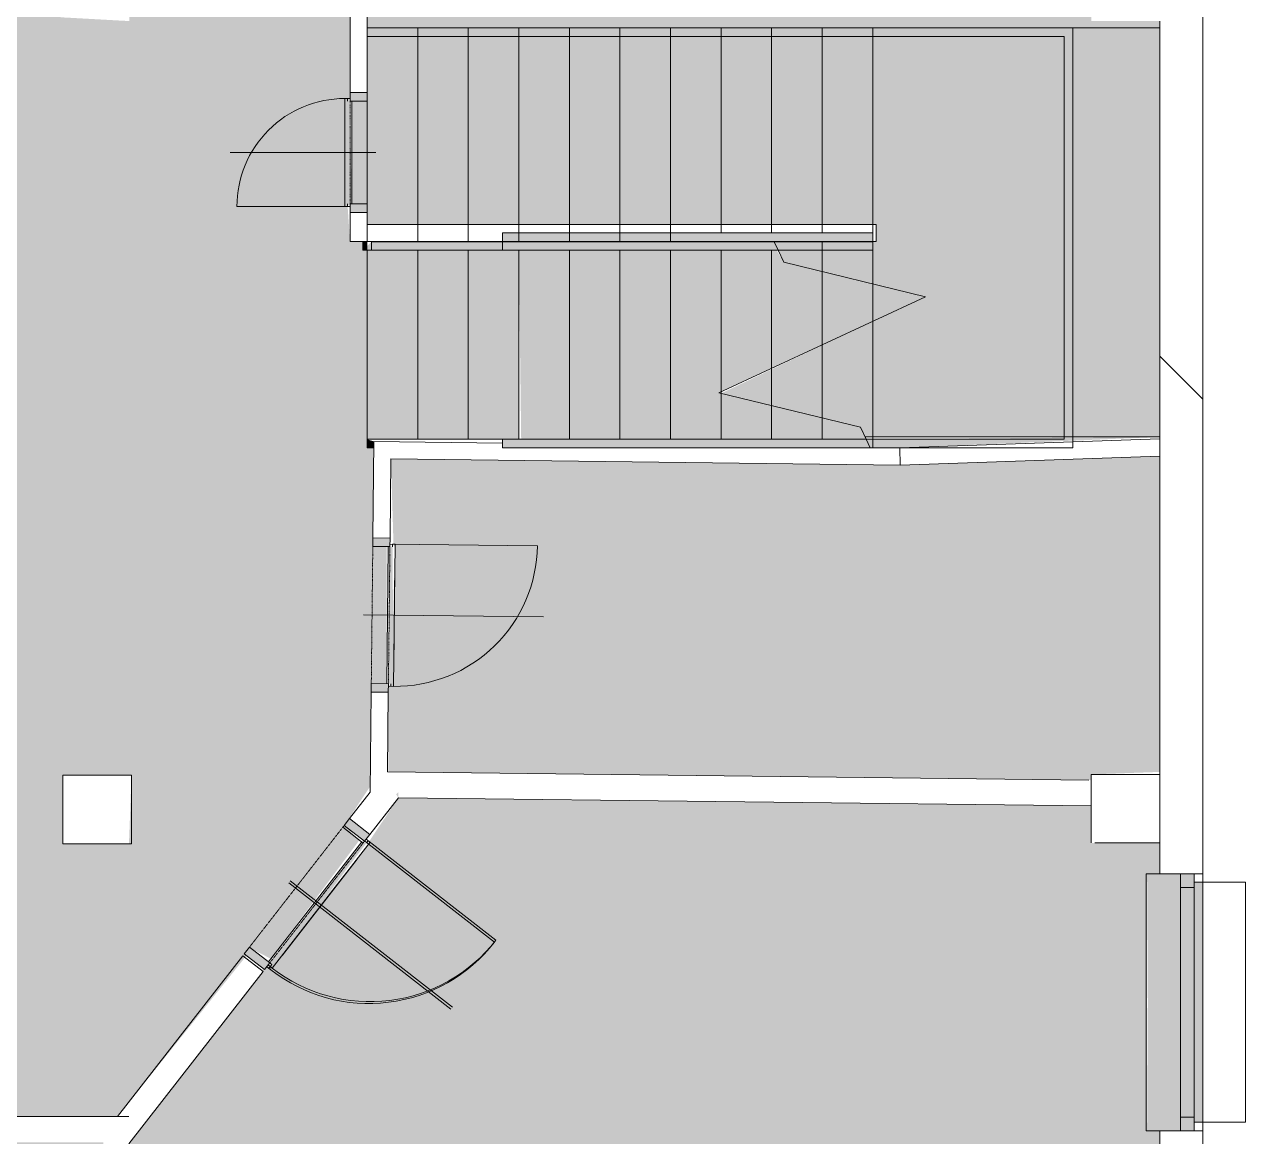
# Model space of a CAD drawing. Header units: millimetres. Extents: x -4051 to 472247, y -45352 to 20466.
# Drawn here: x 350735 to 357860, y -24398 to -17908 of the extents above; entities that cross this region are included whole.
import ezdxf

# ---------------------------------------------------------------- set-up
doc = ezdxf.new("R2010")
doc.units = ezdxf.units.MM
doc.linetypes.add('Čerchovaná se dvěma tečkami', pattern=[2.59, 1, -0.53, 0, -0.53, 0, -0.53])
for name, color, linetype, lineweight in [('A-DETL-GENF', 92, 'Continuous', 9), ('A-DETL-THIN', 151, 'Continuous', 9), ('A-DOOR', 31, 'Continuous', 9), ('A-DOOR-FRAM', 31, 'Continuous', 9), ('A-FLOR', 192, 'Continuous', 9), ('A-FLOR-HRAL', 11, 'Continuous', 9), ('A-GENM', 13, 'Continuous', 9), ('A-GLAZ', 151, 'Continuous', 9), ('A-WALL', 113, 'Continuous', 9), ('A-WALL-PATT', 111, 'Continuous', 9), ('Q-SPCQ', 91, 'Continuous', 9), ('S-COLS', 52, 'Continuous', 9), ('S-STRS', 31, 'Continuous', 9), ('S-STRS-MBND', 31, 'Continuous', 9)]:
    doc.layers.add(name, color=color, linetype=linetype, lineweight=lineweight)

# ---------------------------------------------------------------- blocks, each defined once
blk = doc.blocks.new('OKNO_1k_nadsvetlik - OKNO_1k_nadsvetlik_1500x1800-1969463-Mapka _ závislý 1')
at = {"layer": 'A-GLAZ'}
h = blk.add_hatch(color=256, dxfattribs=at)
h.paths.add_polyline_path([(-750, -75), (-670, -75), (-670, 5), (-750, 5)])
h.paths.add_polyline_path([(670, -75), (750, -75), (750, 5), (670, 5)])
blk.add_hatch(color=256, dxfattribs=at).paths.add_polyline_path([(670, 5), (-670, 5), (-670, -75), (670, -75)])
for p, q in [((-750, 5), (-670, 5)), ((670, 5), (-670, 5)), ((-670, 5), (-670, -75)), ((670, 5), (750, 5)), ((670, -75), (670, 5)), ((-750, -75), (-700, -75)), ((-670, -75), (-750, -75)), ((-700, -126), (-750, -126)), ((-700, -75), (-700, -125)), ((-670, -75), (670, -75)), ((750, -75), (670, -75)), ((700, -75), (750, -75)), ((700, -125), (700, -75)), ((750, -126), (700, -126))]:
    blk.add_line(p, q, dxfattribs=at)
blk = doc.blocks.new('parapet s nosem_vnitní - parapet s nosem_vnitní-1280316-Mapka _ závislý 1')
at = {"layer": 'A-GENM'}
for points in [[(-750, 198.7), (-750, 190), (750, 198.7)], [(-750, 190), (-750, 0), (750, 0), (750, 190)]]:
    blk.add_hatch(color=151, dxfattribs=at).paths.add_polyline_path(points)
for p, q in [((750, 200), (-750, 200)), ((-750, 200), (-750, 190)), ((750, 200), (-750, 200)), ((-750, 120), (-750, 190)), ((750, 190), (750, 200)), ((750, 190), (750, 120))]:
    blk.add_line(p, q, dxfattribs=at)
blk = doc.blocks.new('parapet_ext - parapet_ext-1802102-Mapka _ závislý 1')
at = {"layer": 'Q-SPCQ'}
blk.add_hatch(color=151, dxfattribs=at).paths.add_polyline_path([(-700, 0), (-700, -50), (700, -50), (700, 0), (-670, 0)])
for p, q in [((-700, -300), (-700, -51)), ((700, -51), (700, -300)), ((700, -300), (-700, -300))]:
    blk.add_line(p, q, dxfattribs=at)
blk = doc.blocks.new('DVERE_1k_oblozka - DD03_01_800x1970_koupelna-V134-Mapka _ závislý 1')
at = {"layer": 'A-DOOR'}
blk.add_hatch(color=151, dxfattribs=at).paths.add_polyline_path([(415, 77.1), (-400, 62.1), (-399.9, 37.1), (400, 47.1), (400, 62.1)])
h = blk.add_hatch(color=151, dxfattribs=at)
h.paths.add_polyline_path([(450, 47.1), (400, 47.1), (400, -52.9), (450, -52.9)])
h.paths.add_polyline_path([(-400, 47.1), (-450, 47.1), (-450, -52.9), (-400, -52.9)])
for p, q in [((0, -102.9), (0, 947.1)), ((-415, 47.1), (-415, 907.1)), ((415, 77.1), (-415, 77.1)), ((-415, 77.1), (-415, 62.1)), ((-415, 62.1), (-415, 77.1)), ((305, 77.1), (-305, 77.1)), ((415, 62.1), (415, 77.1)), ((415, 77.1), (415, 47.1)), ((-400, 47.1), (-450, 47.1)), ((-450, 47.1), (-450, -52.9)), ((-415, 62.1), (-400, 62.1)), ((-400, -52.9), (-400, 47.1)), ((-400, 37.1), (400, 37.1)), ((400, 62.1), (415, 62.1)), ((415, 62.1), (400, 62.1)), ((450, 47.1), (400, 47.1)), ((400, 47.1), (400, -52.9)), ((450, -52.9), (450, 47.1)), ((-450, -52.9), (-400, -52.9)), ((400, -52.9), (450, -52.9))]:
    blk.add_line(p, q, dxfattribs=at)
at = {"layer": 'A-DOOR', "linetype": 'Čerchovaná se dvěma tečkami'}
for p, q in [((-400, 47.1), (400, 47.1)), ((-400, -52.9), (400, -52.9))]:
    blk.add_line(p, q, dxfattribs=at)
at = {"layer": 'A-DOOR'}
blk.add_arc((-415, 77.1), 830, 360, 90, dxfattribs=at)
at = {"layer": 'A-DOOR-FRAM'}
for p, q in [((-400, 47.1), (-450, 47.1)), ((-400, -52.9), (-400, 47.1)), ((400, 47.1), (400, -52.9)), ((400, 47.1), (450, 47.1)), ((-450, -52.9), (-400, -52.9)), ((450, -52.9), (400, -52.9))]:
    blk.add_line(p, q, dxfattribs=at)
blk = doc.blocks.new('DVERE_1k_oblozka - DD03_01_900x1970_koupelna-1549520-Mapka _ závislý 1')
at = {"layer": 'A-DOOR'}
h = blk.add_hatch(color=151, dxfattribs=at)
h.paths.add_polyline_path([(500, 72.1), (450, 72.1), (450, -77.9), (500, -77.9)])
h.paths.add_polyline_path([(-450, 72.1), (-500, 72.1), (-500, -77.9), (-450, -77.9)])
blk.add_hatch(color=151, dxfattribs=at).paths.add_polyline_path([(465, 102.1), (-450, 87.1), (-428.6, 62.1), (450, 72.1), (450, 87.1)])
for p, q in [((0, -127.9), (0, 1072.1)), ((-465, 72.1), (-465, 1032.1)), ((-450, 72.1), (-500, 72.1)), ((-500, 72.1), (-500, -77.9)), ((465, 102.1), (-465, 102.1)), ((-465, 102.1), (-465, 87.1)), ((-465, 87.1), (-465, 102.1)), ((-465, 87.1), (-450, 87.1)), ((-450, 87.1), (-465, 87.1)), ((-450, -77.9), (-450, 72.1)), ((355, 102.1), (-355, 102.1)), ((450, 62.1), (450, 87.1)), ((450, 87.1), (465, 87.1)), ((500, 72.1), (450, 72.1)), ((450, 72.1), (450, -77.9)), ((465, 87.1), (465, 102.1)), ((465, 102.1), (465, 72.1)), ((500, -77.9), (500, 72.1)), ((-436.4, 62.1), (450, 62.1)), ((-500, -77.9), (-450, -77.9)), ((450, -77.9), (500, -77.9))]:
    blk.add_line(p, q, dxfattribs=at)
at = {"layer": 'A-DOOR', "linetype": 'Čerchovaná se dvěma tečkami'}
for p, q in [((-450, 72.1), (450, 72.1)), ((-450, -77.9), (450, -77.9))]:
    blk.add_line(p, q, dxfattribs=at)
at = {"layer": 'A-DOOR'}
blk.add_arc((-465, 102.1), 930, 360, 90, dxfattribs=at)
at = {"layer": 'A-DOOR-FRAM'}
for p, q in [((-450, 72.1), (-500, 72.1)), ((-450, -77.9), (-450, 72.1)), ((450, 72.1), (450, -77.9)), ((450, 72.1), (500, 72.1)), ((-500, -77.9), (-450, -77.9)), ((500, -77.9), (450, -77.9))]:
    blk.add_line(p, q, dxfattribs=at)
blk = doc.blocks.new('DVERE_1k_oblozka - DD03_01_600x1970_koupelna-V168-Mapka _ závislý 1')
at = {"layer": 'A-DOOR'}
blk.add_hatch(color=151, dxfattribs=at).paths.add_polyline_path([(-315, 77.1), (-300, 37.1), (300, 47.1), (315, 77.1)])
h = blk.add_hatch(color=151, dxfattribs=at)
h.paths.add_polyline_path([(-350, -52.9), (-300, -51.8), (-300, 47.1), (-350, 47.1), (-350, -51.8)])
h.paths.add_polyline_path([(300, -51.8), (300, -52.9), (350, -51.8), (350, 47.1), (300, 47.1)])
for p, q in [((0, -102.9), (0, 747.1)), ((-315, 47.1), (-315, 707.1)), ((315, 77.1), (-315, 77.1)), ((-315, 77.1), (-315, 62.1)), ((205, 77.1), (-205, 77.1)), ((315, 62.1), (315, 77.1)), ((315, 77.1), (315, 47.1)), ((-300, 47.1), (-350, 47.1)), ((-350, 47.1), (-350, -52.9)), ((-315, 62.1), (-300, 62.1)), ((-300, -52.9), (-300, 47.1)), ((-300, 37.1), (300, 37.1)), ((300, 62.1), (315, 62.1)), ((350, 47.1), (300, 47.1)), ((300, 47.1), (300, -52.9)), ((350, -52.9), (350, 47.1)), ((-350, -52.9), (-300, -52.9)), ((300, -52.9), (350, -52.9))]:
    blk.add_line(p, q, dxfattribs=at)
at = {"layer": 'A-DOOR', "linetype": 'Čerchovaná se dvěma tečkami'}
for p, q in [((-300, 47.1), (300, 47.1)), ((-300, -52.9), (300, -52.9))]:
    blk.add_line(p, q, dxfattribs=at)
at = {"layer": 'A-DOOR'}
blk.add_arc((-315, 77.1), 630, 360, 90, dxfattribs=at)
at = {"layer": 'A-DOOR-FRAM'}
for p, q in [((-300, 47.1), (-350, 47.1)), ((-300, -52.9), (-300, 47.1)), ((300, 47.1), (300, -52.9)), ((300, 47.1), (350, 47.1)), ((-350, -52.9), (-300, -52.9)), ((350, -52.9), (300, -52.9))]:
    blk.add_line(p, q, dxfattribs=at)
blk = doc.blocks.new('DVERE_1k_oblozka - DD03_01_900x1970_koupelna-V169-Mapka _ závislý 1')
at = {"layer": 'A-DOOR'}
h = blk.add_hatch(color=151, dxfattribs=at)
h.paths.add_polyline_path([(500, 72.1), (486.4, 72.1), (500, 54.7)])
h.paths.add_polyline_path([(-450, 72.1), (-463.6, 72.1), (-450, 54.7)])
blk.add_hatch(color=151, dxfattribs=at).paths.add_polyline_path([(465, 102.1), (436.4, 87.1), (450, 87.1)])
for p, q in [((0, -127.9), (0, 1072.1)), ((-465, 72.1), (-465, 1032.1)), ((-450, -77.9), (-450, 72.1)), ((355, 102.1), (-355, 102.1)), ((450, 87.1), (465, 87.1)), ((465, 87.1), (465, 102.1)), ((465, 102.1), (465, 72.1)), ((500, -77.9), (500, 72.1))]:
    blk.add_line(p, q, dxfattribs=at)
at = {"layer": 'A-DOOR', "linetype": 'Čerchovaná se dvěma tečkami'}
for p, q in [((-450, 72.1), (436.4, 72.1)), ((-450, -77.9), (436.4, -77.9))]:
    blk.add_line(p, q, dxfattribs=at)
at = {"layer": 'A-DOOR'}
blk.add_arc((-465, 102.1), 930, 360, 90, dxfattribs=at)
at = {"layer": 'A-DOOR-FRAM'}
blk.add_line((-450, -77.9), (-450, 72.1), dxfattribs=at)
blk = doc.blocks.new('Typ horního madla - Horní madlo_Vnitřní_-1837963-Mapka _ závislý 1')
at = {"layer": 'A-FLOR-HRAL'}
for points in [[(91547.9, -20379.1), (91553.8, -20379.1), (91554.2, -20341.8), (91514.2, -20329.1), (91514.2, -20379.1)], [(92304.1, -20329.1), (92304.1, -20379.1), (92304.7, -20379.1), (92304.7, -20329.1)]]:
    blk.add_hatch(color=151, dxfattribs=at).paths.add_polyline_path(points)
for p, q in [((91514.2, -20379.1), (91514.2, -20329.1)), ((91514.2, -20329.1), (92304.1, -20329.1)), ((92304.1, -20329.1), (92304.1, -20379.1)), ((91553.8, -20379.1), (91514.2, -20379.1))]:
    blk.add_line(p, q, dxfattribs=at)
blk = doc.blocks.new('Typ horního madla - Horní madlo_Vnitřní_-V171-Mapka _ závislý 1')
at = {"layer": 'A-FLOR-HRAL'}
blk.add_hatch(color=151, dxfattribs=at).paths.add_polyline_path([(94449.8, -20379.1), (94426.4, -20329.1), (92304.7, -20329.1), (92304.7, -20379.1), (93368.1, -20379.1)])
for p, q in [((91514.2, -17977.7), (91514.2, -17927.7)), ((94759.2, -17927.7), (91514.2, -17927.7)), ((95630.9, -17927.7), (94759.2, -17927.7)), ((95630.9, -20379.1), (95630.9, -17927.7)), ((94759.2, -17977.7), (91514.2, -17977.7)), ((95580.9, -17977.7), (94759.2, -17977.7)), ((95580.9, -20329.1), (95580.9, -17977.7)), ((91514.2, -20329.1), (91514.2, -20379.1)), ((91514.2, -20329.1), (94426.4, -20329.1)), ((94449.8, -20379.1), (94426.4, -20329.1)), ((94426.4, -20329.1), (94464.2, -20329.1)), ((94464.2, -20329.1), (95580.9, -20329.1)), ((91514.2, -20379.1), (91553.8, -20379.1)), ((92304.1, -20379.1), (94449.8, -20379.1)), ((94449.8, -20379.1), (94464.2, -20379.1)), ((94464.2, -20379.1), (95630.9, -20379.1))]:
    blk.add_line(p, q, dxfattribs=at)
blk = doc.blocks.new('Typ horního madla - Horní madlo_Vnitřní_-1837980-Mapka _ závislý 1')
at = {"layer": 'A-FLOR-HRAL'}
for points in [[(91489.2, -19225.7), (91514.8, -19225.7), (91514.8, -19200.1), (91514.4, -19175.3), (91489.2, -19175.3)], [(91539.2, -19225.7), (92304.1, -19225.7), (92304.1, -19175.7), (91539.2, -19175.7)]]:
    blk.add_hatch(color=151, dxfattribs=at).paths.add_polyline_path(points)
for p, q in [((92304.1, -19124.9), (92304.1, -19174.9)), ((91489.2, -19225.7), (91489.2, -19175.3)), ((91514.8, -19225.7), (91489.2, -19225.7)), ((91539.2, -19225.7), (91539.2, -19175.7)), ((91539.2, -19175.7), (92304.1, -19175.7)), ((92304.1, -19225.7), (91539.2, -19225.7)), ((92304.1, -19175.7), (92304.1, -19225.7))]:
    blk.add_line(p, q, dxfattribs=at)
blk = doc.blocks.new('Typ horního madla - Horní madlo_Vnitřní_-V172-Mapka _ závislý 1')
at = {"layer": 'A-FLOR-HRAL'}
blk.add_hatch(color=151, dxfattribs=at).paths.add_polyline_path([(94464.2, -19174.9), (94464.2, -19124.9), (92304.7, -19124.9), (92304.7, -19174.9), (93368.1, -19174.9)])
h = blk.add_hatch(color=151, dxfattribs=at)
h.paths.add_polyline_path([(93368.1, -19225.7), (93911.9, -19225.7), (93888.6, -19175.7), (92304.7, -19175.7), (92304.7, -19225.7)])
h.paths.add_polyline_path([(91514.8, -19225.7), (91539.2, -19225.7), (91539.2, -19175.7), (91514.8, -19200.1)])
for p, q in [((94464.2, -19124.9), (92304.1, -19124.9)), ((94464.2, -19174.9), (94464.2, -19124.9)), ((91489.2, -19175.3), (91489.2, -19225.7)), ((91514.2, -19225.7), (93911.9, -19225.7)), ((91539.2, -19175.7), (93888.6, -19175.7)), ((94464.2, -19174.9), (92304.1, -19174.9)), ((93911.9, -19225.7), (93888.6, -19175.7)), ((93888.6, -19175.7), (94464.2, -19175.7)), ((93911.9, -19225.7), (94464.2, -19225.7)), ((94464.2, -19175.7), (94464.2, -19225.7))]:
    blk.add_line(p, q, dxfattribs=at)
blk = doc.blocks.new('Betonový čtvercový sloup - 400 x 400-V190-Mapka _ závislý 1')
at = {"layer": 'S-COLS'}
h = blk.add_hatch(dxfattribs=at)
h.set_pattern_fill('FP_119', color=256, style=0, pattern_type=2)
h.set_pattern_definition([(45, (-95940, 22484), (-7184.2, 7184.2), []), (45, (-93066, 22484), (-7184.2, 7184.2), []), (45, (-87319, 22484), (-4310.5, 10057.9), [4064, -2032, 67.06, -1964.94])])
h.paths.add_polyline_path([(-200, -200), (200, -200), (200, 200), (-200, 200), (-200, 12.9)])
for p, q in [((200, 200), (-200, 200)), ((-200, 200), (-200, -200)), ((200, -200), (200, 200)), ((-178.7, -200), (200, -200))]:
    blk.add_line(p, q, dxfattribs=at)

msp = doc.modelspace()

# ---------------------------------------------------------------- hatches: boundary and pattern name
at = {"layer": 'A-DETL-GENF'}
h = msp.add_hatch(color=151, dxfattribs=at)
h.paths.add_polyline_path([(338660.3, -23536.6), (338819, -23527.4), (338819, -23436.6), (336764.8, -23436.2), (336715.5, -23330.6), (335987.8, -23153.7), (337047.8, -22659.4), (336320.1, -22482.5), (336270.7, -22376.5), (334557.8, -22376.5), (334557.8, -23531.5), (338156.5, -23536.6)])
h.paths.add_polyline_path([(314007.4, -23449.3), (314712.1, -23449.3), (314697.1, -23165.8), (314682.1, -23165.8), (314697.1, -22265.8), (314712.1, -22250.8), (314712.1, -21375.2), (314492.1, -21375.2), (314492.1, -21125.2), (314712.1, -21125.2), (314712.1, -19774.5), (314462.1, -19774.5), (314462.1, -19524.5), (314710.4, -19524.5), (314677.1, -18132.4), (314634.6, -17411.6), (313845.7, -17441.1), (313842.8, -17443.5), (312945.6, -17434), (312942.9, -17426.4), (312065.8, -17456.6), (312062.9, -17459), (311165.7, -17454), (311163, -17441.9), (309968.1, -17455.7), (309968.1, -19579.6), (311001.1, -19579.6), (312477.4, -21056), (312477.4, -23449.3), (313107.4, -23449.3), (313107.4, -23374.3), (314007.4, -23379.3)])
h.paths.add_polyline_path([(314968.1, -21565.8), (315337.5, -21565.8), (315337.5, -19130), (314962.1, -19113.6), (314962.1, -21565.8)])
h.paths.add_polyline_path([(315537.5, -21565.8), (315554.1, -21565.8), (315537.5, -21538.7)])
h.paths.add_polyline_path([(356427.3, -20315.3), (357360.3, -20315.3), (357360.3, -17927.7), (352735.1, -17927.7), (352735.1, -19075.3), (355705.1, -19075.3), (355705.1, -19175.3), (355109.3, -19175.7), (355165.3, -19295.7), (355684.9, -19422), (355684.9, -19639.8), (354799.9, -20061.1), (355614.5, -20259.1), (355640.7, -20315.3), (355670.6, -20315.3)])
h.paths.add_polyline_path([(319571.2, -20290.8), (319556.2, -20150.8), (319541.2, -20150.8), (319556.2, -19550.8), (319571.2, -19535.8), (319571.2, -19113.6), (316721.4, -19114), (316779.4, -19238.3), (317606.2, -19460.5), (316721.2, -19873.2), (316721.2, -20109.4), (317245, -20236.7), (317270.2, -20290.8), (318468.1, -20290.8)])
h.paths.add_polyline_path([(319670.2, -20150.8), (319671.2, -20150.8), (319670.2, -19550.8), (319581.2, -19550.8), (319581.2, -20150.8), (319646.2, -20150.8)])
h.paths.add_polyline_path([(320933.1, -18728.2), (320933.1, -18608.2), (319833.1, -18608.2), (319833.1, -18728.2), (320697.2, -18728.2)])
h.paths.add_polyline_path([(320903.3, -18528.2), (320983.1, -18528.2), (320983.1, -18431.9), (318491.1, -18442.1), (318491.1, -18478.2), (319783.1, -18478.2), (319783.1, -18528.2), (320903.1, -18528.1)])
h.paths.add_polyline_path([(332589.2, -18478.2), (332568.1, -18431.9), (332460.1, -18431.9), (332460.1, -18477.2), (332583.3, -18478.2)])
h.paths.add_polyline_path([(329597.5, -18478.2), (329668.1, -18477.2), (329668.1, -18431.9), (328668.1, -18431.9), (328668.1, -18477.2), (329497.5, -18478.2)])
h.paths.add_polyline_path([(321233.1, -18478.2), (321598.1, -18477.2), (321598.1, -18431.9), (321233.1, -18431.9)])
h.paths.add_polyline_path([(327357.5, -18478.2), (327568.1, -18477.2), (327568.1, -18431.9), (326568.1, -18431.9), (326568.1, -18477.2), (326957.5, -18478.2)])
h.paths.add_polyline_path([(315562.1, -18478.2), (318241.1, -18478.2), (318233.1, -17225.4), (315237.4, -17225.4), (315237.4, -18478.2), (315554.1, -18478.2)])
h.paths.add_polyline_path([(314952.9, -18478.2), (314987.4, -18478.2), (314987.4, -16845.8), (314968.1, -16845.8), (314968.1, -17195.8), (314879.8, -17195.8), (314944.6, -18471.8), (314944.6, -18478.2)])
h.paths.add_polyline_path([(323171.2, -18478.2), (323368.1, -18477.2), (323368.1, -18431.9), (322698.1, -18431.9), (322698.1, -18477.2), (323021.2, -18478.2)])
h.paths.add_polyline_path([(330818.1, -18478.2), (331410.1, -18477.2), (331410.1, -18431.9), (330768.1, -18431.9), (330768.1, -18477.2), (330818.1, -18477.2)])
h.paths.add_polyline_path([(325418.1, -18478.2), (325418.1, -18477.2), (325468.1, -18477.2), (325468.1, -18431.9), (324468.1, -18431.9), (324468.1, -18477.2), (324518.1, -18478.2)])
h.paths.add_polyline_path([(336495.9, -17238.3), (336480.9, -16661.9), (336465.9, -16661.9), (336480.9, -15861.9), (336495.9, -15846.9), (336480.9, -15721.9), (332926.5, -15721.9), (332933.5, -16250.2), (333003.9, -16251.3), (333008.5, -17238.3), (334048.4, -17238.3)])
h.paths.add_polyline_path([(352650.7, -17238.3), (352684.2, -16315.1), (352756.8, -16314.8), (352756.8, -15516.2), (352680.8, -15514.9), (352681.6, -15317.2), (351352.3, -15321.8), (351349.6, -13416.8), (351439.5, -13416.7), (351438.4, -12616.7), (351348.4, -12616.7), (351344.5, -9896.8), (351434.4, -9896.7), (351433.3, -9096.7), (351343.3, -9096.7), (351339.6, -6517.4), (351429.5, -6517.2), (351428.4, -5717.2), (351338.4, -5717.2), (351337, -4804.7), (351062.3, -4819.7), (351062.3, -4834.7), (350262.3, -4819.7), (350247.3, -4804.7), (349759.6, -4804.7), (349758.4, -7500.5), (350144.3, -7493.8), (350151.2, -7893.7), (349731.3, -7913.5), (349730.5, -10505.4), (350139.1, -10491.1), (350153.1, -10890.9), (349703.4, -10906.6), (349725.1, -11224.8), (349731.2, -11224.8), (349717.2, -13224.8), (349697.2, -13224.8), (349717.2, -14214.8), (349723.2, -14214.8), (349709.3, -16214.8), (349689.3, -16214.8), (349709.3, -16493.3), (350152.3, -16493.3), (350152.3, -16893.3), (349687.5, -16893.3), (349689.3, -17238.3), (352635.1, -17238.3)])
h.paths.add_polyline_path([(336595.9, -17238.3), (338847.5, -17238.3), (338847.5, -17169.9), (339367.1, -17169.9), (339362.3, -15721.9), (336595.9, -15721.9), (336595.9, -15861.9), (336505.9, -15861.9), (336505.9, -16661.9), (336595.9, -16661.9), (336595.9, -16997)])
h.paths.add_polyline_path([(356194.2, -16893.3), (355744.2, -16893.3), (355744.2, -16493.3), (356192.6, -16493.3), (356193.1, -16613.4)])
h.paths.add_polyline_path([(352750.7, -17238.3), (356195.5, -17238.3), (356187.4, -15305.1), (352784.2, -15317.2), (352796.2, -15516.5), (352810.8, -15516.5), (352781.8, -16316.8), (352766.8, -16316.8), (352751.5, -17192.2)])
h.paths.add_polyline_path([(356395.5, -17238.3), (357610.3, -17238.3), (357610.3, -17142.7), (356495.1, -17142.7), (356495.5, -17237.9), (356427.3, -17238.2)])
h.paths.add_polyline_path([(349386.6, -17208.3), (349386.6, -17208.3), (349386.6, -17178.3)])
h.paths.add_polyline_path([(332568.1, -16301.9), (332579.2, -16301.1), (332568.1, -16301.1)])
h.paths.add_polyline_path([(332926, -15621.9), (337355.3, -15621.9), (337340.3, -14601.9), (337325.3, -14601.9), (337340.3, -13801.9), (337355.3, -13786.9), (337355.3, -12892.6), (332913.7, -12952.4), (332922, -13745.2), (332992.3, -13744.9), (332987.3, -14744.9), (332922, -14746.4)])
h.paths.add_polyline_path([(338830.3, -15621.9), (339362.1, -15621.9), (339357.7, -15215.3), (339235.8, -15215.7), (339240.8, -14215.6), (339357.7, -14214.6), (339351.3, -13220.3), (339229.5, -13219.6), (339234.5, -12220.7), (339351.3, -12219.6), (339349.1, -11931.2), (338930.4, -11932.5), (338929.1, -11532.5), (339349.1, -11531.2), (339341.8, -11220.3), (339223.1, -11220.7), (339228.1, -10220.7), (339345, -10219.7), (339338.6, -9215.3), (339216.8, -9214.7), (339221.8, -8215.7), (339338.6, -8214.7), (339328, -7215.3), (339210.4, -7215.7), (339215.4, -6215.7), (339332.2, -6214.7), (339328, -5950), (338930, -5950), (338930, -5391.9), (337455.3, -5391.9), (337455.3, -15621.9), (337915.3, -15606.9), (337915.3, -15591.9), (338815.3, -15606.9), (338815.3, -15621.9)])
h.paths.add_polyline_path([(351452.1, -15201.4), (356187.4, -15185.1), (356173.4, -14407.4), (356055.7, -14407.9), (356064.4, -12407.8), (356176.5, -12407.1), (356173.4, -11716.7), (351447.1, -11716.7), (351464.5, -12615.5), (351478.4, -12616.7), (351463.4, -13416.7), (351449.5, -13416.8), (351449.6, -13466.8)])
h.paths.add_polyline_path([(339557.7, -14214.6), (339557.8, -14214.6), (339554.6, -13249.6)])
h.paths.add_polyline_path([(349394.5, -14213.9), (349394.6, -14213.9), (349396.2, -13590.7)])
h.paths.add_polyline_path([(332963.2, -12851.7), (337355.3, -12792.6), (337340.3, -12661.9), (337325.3, -12661.9), (337340.3, -11861.9), (337355.3, -11846.9), (337355.3, -5528.2), (333313.1, -5528.2), (333313.1, -5928.2), (332931.2, -5928.2), (332955, -6199.9), (332957.4, -6199.9), (332941.7, -7200), (332937.1, -7201.4), (332964.3, -8199.9), (332966.7, -8199.9), (332951, -9200), (332946.3, -9201.4), (332973.6, -10209.9), (332976, -10210), (332971, -11209.9), (332955.6, -11210.8), (332959, -11534.3), (333331.2, -11534.4), (333344.2, -11921.7), (332959, -11935), (332961.4, -12455.3)])
h.paths.add_polyline_path([(353981.9, -11616.7), (355763.4, -11616.7), (355763.4, -10496.7), (356173.4, -10496.7), (356160.7, -10407.4), (356039.9, -10407.9), (356048.6, -8407.9), (356160.7, -8406.8), (356159.6, -8216.7), (351442, -8216.7), (351459.4, -9095.5), (351473.3, -9096.7), (351458.3, -9896.7), (351444.4, -9896.8), (351459.4, -11616.7), (352458.5, -11616.7), (352458.5, -11016.7), (352778.5, -11016.7), (352778.5, -11616.7)])
h.paths.add_polyline_path([(339545, -10219.7), (339545.1, -10219.7), (339544.8, -10184.4)])
h.paths.add_polyline_path([(339538.6, -8214.7), (339538.7, -8214.7), (339537.6, -7913.5)])
h.paths.add_polyline_path([(349410.4, -8214), (349410.5, -8214), (349411.2, -7913.5)])
h.paths.add_polyline_path([(352433.1, -8116.7), (355749.6, -8116.7), (355749.6, -7516.7), (356157.2, -7516.7), (356148.9, -7407.5), (356028.1, -7407.9), (356036.8, -5407.9), (356148.9, -5407.2), (356146.1, -4804.7), (351437, -4804.7), (351454.5, -5716), (351468.4, -5717.2), (351453.4, -6517.2), (351439.5, -6517.4), (351447.1, -8116.7)])
h.paths.add_polyline_path([(339532.2, -6214.7), (339532.3, -6214.7), (339531.4, -5950)])
h.paths.add_polyline_path([(356144.9, -4704.7), (356146.1, -4704.7), (356144.9, -4397.9), (356016.2, -4398), (356024.9, -2397.9), (356137, -2397.2), (356132.2, -1904.5), (355745, -1906), (355743.3, -1466), (353323.6, -1497.9), (353322.6, -1503.9), (351323.6, -1495.3), (351322.6, -1483), (350175.7, -1488.9), (350175.7, -1897.4), (349767.3, -1899), (349767.3, -4704.7), (354588.8, -4704.7)])
at = {"layer": 'A-FLOR'}
h = msp.add_hatch(color=151, dxfattribs=at)
h.paths.add_polyline_path([(332960.3, -30076.6), (332960.3, -29535.6), (333360.3, -29535.6), (333360.3, -24894.3), (332570.3, -24909.3), (332568.1, -24924.3), (331770.3, -24909.3), (331755.3, -24894.3), (331160.3, -24894.3), (331160.3, -30076.6), (331650.5, -30076.6), (331650.5, -29899.5), (332850.5, -29906.6), (332850.5, -30076.6)])
h.paths.add_polyline_path([(320920.8, -30046.6), (320960.9, -30046.6), (320920.8, -26558.1), (322709.8, -25126.8), (322511.6, -24954.6), (322491, -24943.5), (321887, -24295.7), (321886.7, -24274.5), (321471.2, -23844.3), (321471.2, -23917.4), (321071.2, -23917.4), (321069.5, -23667.4), (318321.2, -23699.3), (318321.2, -30046.6), (318470.3, -30046.6), (318470.3, -29896.9), (320870.3, -29906.6), (320870.3, -30046.6)])
h.paths.add_polyline_path([(315470.3, -30046.6), (315470.3, -29901.6), (316370.3, -29906.6), (316370.3, -30046.6), (316670.3, -30046.6), (316670.3, -29899.5), (317870.3, -29906.6), (317870.3, -30046.6), (318171.2, -30046.6), (318171.2, -23684), (317453.7, -23708.3), (317448.5, -23718.2), (316548.5, -23703.2), (316548.4, -23693.3), (315382.1, -23700), (315382.1, -23970), (314962.1, -23970), (314962.1, -24139.3), (315040.7, -24139.3), (315032.1, -25639.3), (314962.1, -25639.3), (314962.1, -29535.6), (315362.1, -29535.6), (315380.7, -30046.6)])
h.paths.add_polyline_path([(327460.3, -30046.6), (327460.3, -29846.9), (331060.3, -29846.9), (331060.3, -23686.6), (327357.5, -23686.6), (327357.5, -23936.6), (326957.5, -23936.6), (326957.5, -23710.4), (326428.6, -24289.8), (326418.6, -24311.6), (325793.4, -24937.4), (325772.5, -24937.4), (325628.8, -25101.6), (327365, -26688.5), (327365, -30046.6)])
h.paths.add_polyline_path([(326965, -30046.6), (326965, -29676.6), (327215, -29676.6), (327215, -26754.6), (325477.9, -25176.6), (325380.3, -25191.6), (325380.3, -25206.6), (324480.3, -25191.6), (324465.3, -25176.6), (324248.8, -25176.6), (324248.8, -30046.6), (324470.3, -30046.6), (324470.3, -29896.9), (326870.3, -29906.6), (326870.3, -30046.6)])
h.paths.add_polyline_path([(324085.4, -30046.6), (324085.3, -25176.6), (323850.3, -25191.6), (323850.3, -25206.6), (322950.3, -25191.6), (322935.3, -25176.6), (322900.3, -25176.6), (322887.7, -25176.6), (321071.6, -26629.6), (321111.2, -29676.6), (321471.2, -29676.6), (321471.2, -29896.9), (323870.3, -29906.6), (323870.3, -30046.6), (324085.3, -30046.6)])
h.paths.add_polyline_path([(344820.3, -28719.3), (344945.3, -28719.3), (344945.3, -28319.3), (345345.3, -28319.3), (345345.6, -28719.3), (345460.3, -28719.3), (345460.3, -28639.6), (347860.3, -28649.3), (347860.3, -28719.3), (347920.3, -28719.3), (347920.3, -25759.3), (348060.3, -25759.3), (348055.7, -24859.3), (347920.3, -24859.3), (347920.3, -24281.8), (347947.4, -24281.8), (347108.3, -23477.1), (347196.3, -23367.5), (346555.6, -22753.1), (346458.7, -22854.1), (346281.6, -22684.3), (344950.6, -22684.3), (344950.6, -22434.3), (344570.6, -22434.3), (344570.6, -22294.3), (343770.6, -22294.3), (343770.6, -22434.3), (342725.3, -22434.3), (342725.3, -22294.3), (341925.3, -22294.3), (341925.3, -22434.3), (341540.3, -22434.3), (341540.3, -22684.3), (341245.3, -22684.3), (341245.3, -28589.6), (344820.3, -28599.3)])
h.paths.add_polyline_path([(356960.3, -28719.3), (356960.3, -28319.3), (357360.3, -28319.3), (357360.3, -25308.2), (352929.8, -25276.5), (352944.3, -25291.4), (352029.5, -25266.7), (352014.4, -25251.5), (351345.3, -25251.7), (351345.3, -28719.3), (351410.3, -28719.3), (351410.3, -28639.6), (353810.3, -28649.3), (353810.3, -28719.3), (354410.3, -28719.3), (354410.3, -28642.2), (355610.3, -28649.3), (355610.3, -28719.3), (355930.3, -28719.3), (355930.3, -28644.3), (356830.3, -28649.3), (356830.3, -28719.3)])
h.paths.add_polyline_path([(348360.3, -28719.3), (348360.3, -28639.6), (350760.3, -28649.3), (350760.3, -28719.3), (350945.3, -28719.3), (350945.3, -28319.3), (351195.3, -28319.3), (351195.3, -24431.8), (348070.3, -24431.8), (348085.3, -24859.3), (348100.3, -24859.3), (348085.3, -25759.3), (348070.3, -25774.3), (348070.3, -28719.3)])
h.paths.add_polyline_path([(339310.3, -28719.3), (339420.3, -28719.3), (339420.3, -28642.2), (340620.3, -28649.3), (340620.3, -28719.3), (341145.3, -28719.3), (341145.3, -23677.1), (340529.4, -23682.1), (340543.8, -23696.9), (339729.1, -23668), (339713.9, -23652.8), (339349, -23652.2), (339349, -23956.6), (338920.8, -23956.6), (338910.3, -26080.4), (338910.3, -28319.3), (339310.3, -28319.3), (339310.3, -28649.3)])
h.paths.add_polyline_path([(352929.8, -25251.2), (352931.2, -25111.2), (357360.3, -25158.2), (357360.3, -24364.3), (357281.7, -24364.3), (357290.3, -22864.3), (357360.3, -22864.3), (357360.3, -22684.3), (356960.3, -22684.3), (356960, -22468.2), (352917.4, -22420.6), (352742.3, -22682.2), (352744.4, -22691.6), (352166.9, -23401.6), (352150.7, -23405.3), (351345.3, -24439.5), (351345.3, -25094.4), (352031.3, -25101.7), (352031.3, -25241.7), (352929.7, -25251.2)])
h.paths.add_polyline_path([(333620.3, -25069.3), (333620.3, -24889.3), (338810.3, -24889.3), (338808.2, -23646.6), (333460.6, -23646.6), (333460.7, -24889.3), (333610.6, -24894.3), (333617.5, -25019.3)])
h.paths.add_polyline_path([(324085.3, -25026.6), (325488.5, -25015.6), (326916.8, -23536.6), (330860.3, -23536.6), (330860.3, -23166.6), (331160.3, -23166.6), (331160.3, -24794.3), (333360.3, -24794.3), (333360.3, -23937.5), (332960.7, -23937.5), (332960.7, -23527.5), (334557.8, -23527.4), (334557.8, -22376.5), (338197.8, -22376.5), (338198.2, -21816.5), (339257.8, -21816.5), (339251, -23436.6), (338819, -23436.6), (338819, -23536.6), (339731.1, -23553.1), (339731.1, -23643), (340529.7, -23643), (340531, -23566.6), (341145.3, -23567.5), (341145.3, -22684.3), (341120.3, -22684.3), (341120.3, -22234.3), (341540.3, -22234.3), (341540.3, -22284.3), (341925.3, -22269.3), (341925.3, -22254.3), (342725.3, -22269.3), (342740.3, -22284.3), (343770.6, -22269.3), (343770.6, -22254.3), (344570.6, -22269.3), (344585.6, -22284.3), (345350.6, -22284.3), (345350.6, -22534.3), (346341.9, -22534.3), (346572.9, -22735.1), (346594.6, -22735.1), (347222.5, -23358), (347222.5, -23378.8), (348164.1, -24281.8), (351278, -24281.8), (352062.4, -23303), (352173, -23360.3), (352689.9, -22668.2), (352601.6, -22582.1), (352752.5, -22354.9), (352759.2, -21754.2), (352849.2, -21754.2), (352849.2, -20955.1), (352768.1, -20954.2), (352768.6, -20379.5), (352734.9, -20379.1), (352734.9, -19225.7), (352709.9, -19225.7), (352709.9, -19175.3), (352635.1, -19175.3), (352620.1, -18955.3), (352605.1, -18955.3), (352620.1, -18355.3), (352635.1, -18340.3), (352635.1, -17238.3), (349686.6, -17238.3), (349686.1, -17408.3), (348660.5, -17408.3), (348660.5, -17535.4), (347460.5, -17528.3), (347460.5, -17408.3), (347222.2, -17408.3), (347247, -20310.9), (346460.4, -20303.3), (346460.4, -20200.9), (345660.4, -20200.9), (345660.4, -20310.9), (342264.6, -20331.8), (341210.5, -20353.9), (341210.5, -20188), (340820.5, -20188), (340820.5, -20098), (340020.5, -20098), (340020.5, -20188), (338980.5, -20188), (338974, -17808.3), (338847.5, -17808.3), (338847.5, -17238.3), (336595.9, -17238.3), (336610.9, -17851.9), (336625.9, -17851.9), (336610.9, -18651.9), (336595.9, -18666.9), (336610.9, -19775.4), (336625.9, -19775.4), (336610.9, -20375.4), (336595.9, -20390.4), (336595.9, -20656.9), (334493.1, -20656.9), (334493.1, -20280.9), (334344.2, -20295.9), (334344.2, -20310.9), (333744.2, -20295.9), (333729.2, -20280.9), (333330.1, -20280.9), (333330.1, -21508.2), (332677.5, -21523.2), (332677.5, -21538.2), (332077.5, -21523.2), (332062.5, -21508.2), (330347.5, -21523.2), (330347.5, -21538.2), (329747.5, -21523.2), (329732.5, -21508.2), (329597.5, -21523.2), (329597.5, -21748.2), (328733.6, -21748.2), (328733.6, -21658.2), (327833.6, -21658.2), (327833.6, -21748.2), (324643.5, -21748.2), (323021.2, -20300.6), (323021.2, -18728.2), (322748.1, -18728.2), (322748.1, -18805.2), (321548.1, -18798.2), (321548.1, -18728.2), (321471.2, -18728.2), (321471.2, -20625.8), (321381.2, -20625.8), (321381.2, -21425.8), (321471.2, -21425.8), (321471.2, -21715.8), (316551.2, -21715.8), (316548.4, -22135.8), (314962.1, -22135.8), (314962.1, -22265.8), (314722.1, -22265.8), (314733.1, -23165.8), (314962.1, -23165.8), (314968.1, -23552.4), (316547.6, -23543.6), (316551.2, -23683.3), (317448.3, -23678.2), (317448.5, -23538.2), (319342.8, -23527.3), (319342.8, -23362.9), (319566.9, -23361.6), (319567.9, -23526), (321471.2, -23517.4), (321471.2, -23628.3), (322821.5, -25026.6), (323900.3, -25026.6)])
h.paths.add_polyline_path([(350960.3, -22689.3), (350960.3, -22289.3), (351360.3, -22289.3), (351345.3, -22689.3), (351278, -22689.3)])
h.paths.add_polyline_path([(352917.4, -22420.6), (352917.1, -22388.8), (352904.3, -22401)])
h.paths.add_polyline_path([(356960.3, -22318.2), (356960.3, -22284.3), (357360.3, -22269.9), (357360.3, -20426.5), (355843.2, -20479.4), (352873.8, -20443), (352889, -20949.7), (352898.1, -20955.5), (352874.2, -21755.5), (352859, -21770.6), (352858.6, -22269.9), (356945, -22318)])
h.paths.add_polyline_path([(328783.6, -21648.2), (329497.5, -21648.2), (329497.5, -18728.2), (328718.1, -18728.2), (328718.1, -18805.2), (327518.1, -18798.2), (327518.1, -18728.2), (327357.5, -18728.2), (327357.5, -19128.2), (326957.5, -19128.2), (326957.5, -18728.2), (326618.1, -18728.2), (326618.1, -18805.2), (325418.1, -18798.2), (325418.1, -18728.2), (324518.1, -18728.2), (324518.1, -18805.2), (323318.1, -18798.2), (323318.1, -18728.2), (323171.2, -18728.2), (323171.2, -20233.4), (324700.7, -21598.2), (327488.6, -21618.2), (327488.6, -21648.2), (327833.6, -21633.2), (327833.6, -21618.2), (328733.6, -21633.2), (328748.6, -21648.2)])
h.paths.add_polyline_path([(319671.2, -21565.8), (321371.2, -21565.4), (321356.2, -21425.8), (321341.2, -21425.8), (321356.2, -20625.8), (321371.2, -20610.8), (321371.2, -19128.2), (321071.2, -19128.2), (321071.2, -18728.2), (319671.2, -18728.2), (319671.2, -20311.1), (319696.2, -20311.1), (319696.2, -20411.9), (319671.2, -20411.9), (319671.2, -21565.4)])
h.paths.add_polyline_path([(330347.5, -21498.2), (330362.5, -21408.2), (331147.5, -21408.2), (331147.5, -19988.2), (330347.5, -20003.2), (330347.5, -20018.2), (329747.5, -20003.2), (329732.5, -19988.2), (329597.5, -20003.2), (329597.5, -21408.2), (329747.5, -21408.2), (329747.5, -21498.2), (329940.4, -21498.2)])
h.paths.add_polyline_path([(332568.1, -21498.2), (332677.5, -21498.2), (332677.5, -21408.2), (332822.5, -21408.2), (332810, -19988.2), (332677.5, -20003.2), (332677.5, -20018.2), (332077.5, -20003.2), (332062.5, -19988.2), (331247.5, -19988.2), (331247.5, -21408.2), (332077.5, -21408.2), (332077.5, -21498.2)])
h.paths.add_polyline_path([(333230.1, -21408.2), (333249.8, -21408.2), (333230.1, -20280.9), (332922.5, -20280.9), (332922.5, -21408.2), (333070.1, -21408.2)])
h.paths.add_polyline_path([(335758.8, -20556.9), (336495.9, -20556.9), (336495.9, -20375.4), (336585.9, -20375.4), (336585.9, -19775.4), (336495.9, -19775.4), (336495.9, -19336.9), (335498.1, -19336.9), (335513.1, -19791.9), (335528.1, -19791.9), (335513.1, -20391.9), (335498.1, -20402), (335498.1, -20556.9)])
h.paths.add_polyline_path([(335398.1, -20556.9), (335398.1, -20391.9), (335488.1, -20391.9), (335488.1, -19791.9), (335398.1, -19791.9), (335398.1, -19336.9), (334593.1, -19336.9), (334593.1, -20556.9)])
h.paths.add_polyline_path([(355843.2, -20379.4), (357360.3, -20315.3), (355647.1, -20329.1), (355670.6, -20377.3)])
h.paths.add_polyline_path([(334048.4, -20270.9), (334344.2, -20270.9), (334344.2, -20180.9), (334493.1, -20180.9), (334493.1, -19236.9), (334903.1, -19236.9), (334903.1, -17626.9), (333336, -17626.9), (333336, -17888.3), (332936.5, -17888.3), (332960.7, -18728.2), (333460.7, -18728.2), (333460.7, -18867.5), (333595.3, -18867.5), (333610.3, -20180.9), (333744.2, -20180.9), (333744.2, -20270.9)])
h.paths.add_polyline_path([(341330.5, -20231.3), (343256.7, -20190.9), (343256.7, -17408.3), (342972.2, -17408.3), (342972.2, -17535.4), (341772.2, -17528.3), (341772.2, -17408.3), (341172.2, -17408.3), (341172.2, -17535.4), (339972.2, -17528.3), (339972.2, -17408.3), (339470.5, -17408.3), (339470.5, -20088), (340020.5, -20073), (340020.5, -20058), (340820.5, -20073), (340835.5, -20088), (341330.5, -20088), (341330.5, -20191)])
h.paths.add_polyline_path([(345645.4, -20190.9), (345660.4, -20175.9), (345660.4, -20160.9), (346460.4, -20175.9), (346475.4, -20190.9), (346886.7, -20190.9), (346887.7, -20053.3), (347070.7, -20051.2), (347047.2, -17408.3), (346830.5, -17408.3), (346830.5, -17535.4), (345630.5, -17528.3), (345630.5, -17408.3), (345309.8, -17408.3), (345309.8, -17808.3), (344909.8, -17808.3), (344909.8, -17408.3), (344780.5, -17408.3), (344780.5, -17535.4), (343580.5, -17528.3), (343580.5, -17408.3), (343356.7, -17408.3), (343356.7, -20190.9), (345610.4, -20190.9)])
h.paths.add_polyline_path([(333230.1, -20180.9), (333495.3, -20180.9), (333495.3, -18967.5), (333460.7, -18967.5), (333460.7, -19138.2), (332960.7, -19138.2), (332940.4, -18967.5), (332740.4, -18967.5), (332740.4, -18728.2), (332510.1, -18733.3), (332510.1, -18805.2), (331360.1, -18798.2), (331360.1, -18728.2), (331247.5, -18728.2), (331247.5, -19888.2), (332922.5, -19888.2), (332922.5, -20180.9)])
h.paths.add_polyline_path([(330997.5, -19888.2), (330997.5, -18728.2), (330818.1, -18728.2), (330818.1, -18805.2), (329618.1, -18798.2), (329597.5, -19888.2), (330397.5, -19888.2)])
h.paths.add_polyline_path([(336495.9, -19236.9), (336495.9, -18651.9), (336585.9, -18651.9), (336585.9, -17851.9), (336495.9, -17851.9), (336495.9, -17626.9), (335003.1, -17626.9), (335003.1, -19236.9), (335498.1, -19236.9)])
h.paths.add_polyline_path([(317616.1, -19113.6), (319571.2, -19105.4), (319571.2, -19071.9), (316779.4, -19113.6)])
h.paths.add_polyline_path([(352734.9, -18955.3), (352734.9, -18355.3), (352645.1, -18355.3), (352645.1, -18955.3)])
h.paths.add_polyline_path([(315382.1, -18911.2), (319571.2, -18871.9), (319571.2, -18728.2), (315382.1, -18730), (315382.1, -18909.7)])
h.paths.add_polyline_path([(356395.5, -17927.7), (357360.3, -17927.7), (357360.3, -17888.3), (356960.3, -17888.3), (356960.3, -17488.3), (352735.1, -17488.3), (352735.1, -17927.7), (356195.5, -17927.7)])
h.paths.add_polyline_path([(351346.5, -17888.3), (350946.5, -17866.2), (350946.5, -17488.3), (351346.5, -17488.3), (351346.5, -17880)])
h.paths.add_polyline_path([(333336, -17526.9), (336495.9, -17526.9), (336495.9, -17238.3), (332933.6, -17251.3), (332936, -17488.3), (333336, -17488.3)])
h.paths.add_polyline_path([(339367.5, -17488.3), (339367.8, -17468.2), (339367.5, -17468.1)])
at = {"layer": 'A-WALL-PATT'}
h = msp.add_hatch(dxfattribs=at)
h.set_pattern_fill('FP_56', color=256, angle=45, style=0, pattern_type=2)
h.set_pattern_definition([(135, (357610, -20105), (-5747, -5747), []), (90, (354918, -10947), (-5747.4, 5747.4), [1016, -10478.7]), (135, (354918, -9931), (-5747.4, -5747.4), [1016, -7112]), (180, (354200, -9213), (-5747.4, -5747.4), [1016, -10478.7]), (225, (353184, -9213), (5747.4, -5747.4), [1016, -7112]), (90, (352465.3, -10947), (-5747.4, 5747.4), [1016, -10478.7]), (135, (353184, -11666), (-5747.4, -5747.4), [1016, -7112]), (180, (354200, -11665.6), (-5747.4, -5747.4), [1016, -10478.7]), (225, (354918, -10947), (5747.4, -5747.4), [1016, -7112]), (135, (351536.5, -8284), (-5747.4, -5747.4), [2032, -6096])])
h.paths.add_polyline_path([(357610.3, -28719.3), (357610.3, -24364.3), (357360.3, -24364.3), (357360.3, -28719.3), (357585.3, -28719.3)])
h.paths.add_polyline_path([(357610.3, -22864.3), (357610.3, -17238.3), (357360.3, -17238.3), (357360.3, -22864.3)])
at = {"layer": 'S-COLS'}
h = msp.add_hatch(dxfattribs=at)
h.set_pattern_fill('FP_69', color=256, style=0, pattern_type=2)
h.set_pattern_definition([(45, (261221, 0), (-7184.2, 7184.2), []), (45, (264094, 0), (-7184.2, 7184.2), []), (45, (269842, 0), (-4310.5, 10057.9), [4064, -2032, 67.06, -1964.94])])
h.paths.add_polyline_path([(350960.3, -22289.3), (350960.3, -22689.3), (351360.3, -22689.3), (351360.3, -22289.3)])
at = {"layer": 'S-STRS'}
for points in [[(352734.9, -20329.1), (353029.9, -20329.1), (353029.9, -19225.7), (352734.9, -19225.7), (352734.9, -19267.9)], [(354504.9, -20329.1), (354504.9, -19225.7), (354209.9, -19225.7), (354209.9, -20329.1)], [(354588.8, -20329.1), (354799.9, -20329.1), (354799.9, -19225.7), (354504.9, -19225.7), (354504.9, -20329.1), (354549.2, -20329.1)]]:
    msp.add_hatch(color=151, dxfattribs=at).paths.add_polyline_path(points)
h = msp.add_hatch(color=151, dxfattribs=at)
h.paths.add_polyline_path([(353029.9, -20329.1), (353324.9, -20329.1), (353324.9, -19225.7), (353029.9, -19225.7), (353029.9, -19267.9)])
h.paths.add_polyline_path([(353324.9, -19175.7), (353324.9, -19175.3), (353029.9, -19175.7)])
h = msp.add_hatch(color=151, dxfattribs=at)
h.paths.add_polyline_path([(353619.9, -20329.1), (353619.9, -19225.7), (353324.9, -19225.7), (353324.9, -20329.1), (353524.8, -20329.1)])
h.paths.add_polyline_path([(353619.9, -19175.7), (353619.9, -19175.3), (353524.8, -19175.7)])
h = msp.add_hatch(color=151, dxfattribs=at)
h.paths.add_polyline_path([(353914.9, -20329.1), (353914.9, -19225.7), (353619.9, -19225.7), (353633.8, -20329.1)])
h.paths.add_polyline_path([(353914.9, -19175.7), (353914.9, -19175.3), (353633.8, -19175.7)])
h = msp.add_hatch(color=151, dxfattribs=at)
h.paths.add_polyline_path([(353914.9, -20329.1), (354209.9, -20329.1), (354209.9, -19225.7), (353914.9, -19225.7), (353914.9, -19267.9)])
h.paths.add_polyline_path([(354209.9, -19175.7), (354209.9, -19175.3), (353914.9, -19175.7)])
h = msp.add_hatch(color=151, dxfattribs=at)
h.paths.add_polyline_path([(354860.1, -20329.1), (355094.9, -20329.1), (355094.9, -20132.8), (354799.9, -20061.1), (354799.9, -20329.1)])
h.paths.add_polyline_path([(354799.9, -20052.5), (355094.9, -19915), (355094.9, -19225.7), (354799.9, -19225.7), (354799.9, -19915)])
h = msp.add_hatch(color=151, dxfattribs=at)
h.paths.add_polyline_path([(355094.9, -20329.1), (355389.9, -20329.1), (355389.9, -20204.5), (355094.9, -20132.8), (355094.9, -20259.1)])
h.paths.add_polyline_path([(355094.9, -19915), (355389.9, -19777.4), (355389.9, -19350.3), (355149, -19267.9), (355124.3, -19225.7), (355094.9, -19225.7), (355094.9, -19267.9)])
h = msp.add_hatch(color=151, dxfattribs=at)
h.paths.add_polyline_path([(355389.9, -20329.1), (355647.1, -20329.1), (355614.5, -20259.1), (355389.9, -20204.5)])
h.paths.add_polyline_path([(355389.9, -19777.4), (355684.9, -19639.8), (355684.9, -19422), (355389.9, -19350.3)])

# ---------------------------------------------------------------- linework, layer by layer
at = {"layer": 'A-DETL-THIN'}
msp.add_line((357610.3, -28969.3), (357610.3, -17142.7), dxfattribs=at)
at = {"layer": 'A-FLOR'}
for p, q in [((352735.1, -17927.7), (357360.3, -17927.7)), ((352734.9, -18955.3), (352734.9, -18355.3)), ((357360.3, -20315.3), (355640.7, -20315.3))]:
    msp.add_line(p, q, dxfattribs=at)
at = {"layer": 'A-WALL'}
for p, q in [((352635.1, -17238.3), (352635.1, -18305.3)), ((352735.1, -18305.3), (352735.1, -17238.3)), ((357610.3, -22864.3), (357610.3, -17238.3)), ((357360.3, -17888.3), (357360.3, -22284.3)), ((352635.1, -19005.3), (352635.1, -19175.3)), ((352735.1, -19075.3), (352735.1, -19005.3)), ((355705.1, -19075.3), (352735.1, -19075.3)), ((355705.1, -19175.3), (355705.1, -19075.3)), ((352635.1, -19175.3), (355705.1, -19175.3)), ((352774.9, -20341.8), (352768.6, -20904.2)), ((353525.4, -20351), (352774.9, -20341.8)), ((355843.2, -20379.4), (355669.6, -20377.3)), ((357360.3, -20326.4), (355843.2, -20379.4)), ((352868.6, -20905.4), (352873.8, -20443)), ((352873.8, -20443), (355844.4, -20479.4)), ((355844.4, -20479.4), (355843.2, -20379.4)), ((355844.4, -20479.4), (357360.3, -20426.5)), ((352758.6, -21804.2), (352752.1, -22388.8)), ((352853.4, -22269.9), (352858.6, -21805.3)), ((356945, -22318), (352853.4, -22269.9)), ((352752.1, -22388.8), (352632.3, -22542.7)), ((352750.6, -22634.9), (352917.4, -22420.6)), ((352917.4, -22420.6), (356960, -22468.2)), ((357360.3, -22684.3), (357360.3, -22864.3)), ((357360.3, -22864.3), (357610.3, -22864.3)), ((352009.5, -23342.4), (351278, -24281.8)), ((351345.3, -24439.5), (352127.9, -23434.6)), ((348070.3, -24281.8), (351345.3, -24281.8)), ((357360.3, -24364.3), (357360.3, -28719.3)), ((357610.3, -24364.3), (357360.3, -24364.3)), ((357610.3, -28719.3), (357610.3, -24364.3))]:
    msp.add_line(p, q, dxfattribs=at)
at = {"layer": 'S-COLS'}
for p, q in [((351360.3, -22289.3), (350960.3, -22289.3)), ((350960.3, -22289.3), (350960.3, -22689.3)), ((351360.3, -22689.3), (351360.3, -22289.3)), ((350960.3, -22689.3), (351360.3, -22689.3))]:
    msp.add_line(p, q, dxfattribs=at)
at = {"layer": 'S-STRS'}
for p, q in [((352734.9, -19225.7), (352734.9, -20329.1)), ((352734.9, -19225.7), (352734.9, -20329.1)), ((353029.9, -19225.7), (353029.9, -20329.1)), ((353029.9, -19225.7), (353029.9, -20329.1)), ((353324.9, -19225.7), (353324.9, -20329.1)), ((353324.9, -19225.7), (353324.9, -20329.1)), ((353619.9, -19225.7), (353619.9, -20329.1)), ((353619.9, -19225.7), (353619.9, -20329.1)), ((353914.9, -19225.7), (353914.9, -20329.1)), ((353914.9, -19225.7), (353914.9, -20329.1)), ((354209.9, -19225.7), (354209.9, -20329.1)), ((354209.9, -19225.7), (354209.9, -20329.1)), ((354504.9, -19225.7), (354504.9, -20329.1)), ((354504.9, -19225.7), (354504.9, -20329.1)), ((354799.9, -19225.7), (354799.9, -20052.5)), ((354799.9, -19225.7), (354799.9, -20052.5)), ((355094.9, -19225.7), (355094.9, -19915)), ((355094.9, -19225.7), (355094.9, -19915)), ((355389.9, -19350.3), (355389.9, -19777.4)), ((355389.9, -19350.3), (355389.9, -19777.4)), ((355684.9, -19422), (355684.9, -19639.8)), ((355684.9, -19422), (355684.9, -19639.8)), ((354799.9, -20061.1), (354799.9, -20329.1)), ((354799.9, -20061.1), (354799.9, -20329.1)), ((355094.9, -20132.8), (355094.9, -20329.1)), ((355094.9, -20132.8), (355094.9, -20329.1)), ((355389.9, -20204.5), (355389.9, -20329.1)), ((355389.9, -20204.5), (355389.9, -20329.1)), ((352734.9, -20379.5), (352774.5, -20379.5))]:
    msp.add_line(p, q, dxfattribs=at)
at = {"layer": 'S-STRS-MBND'}
for p, q in [((352734.9, -19175.3), (352734.9, -17927.3)), ((355684.9, -17927.3), (352734.9, -17927.3)), ((353029.9, -19175.3), (353029.9, -17927.3)), ((353029.9, -19175.3), (353029.9, -17927.3)), ((353324.9, -19175.3), (353324.9, -17927.3)), ((353324.9, -19175.3), (353324.9, -17927.3)), ((353619.9, -19175.3), (353619.9, -17927.3)), ((353619.9, -19175.3), (353619.9, -17927.3)), ((353914.9, -19175.3), (353914.9, -17927.3)), ((353914.9, -19175.3), (353914.9, -17927.3)), ((354209.9, -19175.3), (354209.9, -17927.3)), ((354209.9, -19175.3), (354209.9, -17927.3)), ((354504.9, -19175.3), (354504.9, -17927.3)), ((354504.9, -19175.3), (354504.9, -17927.3)), ((354799.9, -19124.9), (354799.9, -17927.3)), ((354799.9, -19124.9), (354799.9, -17927.3)), ((355094.9, -19124.9), (355094.9, -17927.3)), ((355094.9, -19124.9), (355094.9, -17927.3)), ((355389.9, -19124.9), (355389.9, -17927.3)), ((355389.9, -19124.9), (355389.9, -17927.3)), ((356852, -17927.3), (355684.9, -17927.3)), ((355684.9, -19124.9), (355684.9, -17927.3)), ((355684.9, -19124.9), (355684.9, -17927.3)), ((356852, -20379.5), (356852, -17927.3)), ((355684.9, -19175.3), (352734.9, -19175.3)), ((355165.3, -19295.7), (355132.6, -19225.7)), ((355389.9, -19175.3), (355389.9, -19350.3)), ((355389.9, -19175.3), (355389.9, -19350.3)), ((355655.8, -19175.3), (355684.9, -19175.3)), ((355684.9, -19175.3), (355684.9, -19422)), ((355684.9, -19175.3), (355684.9, -19422)), ((355992, -19496.6), (355165.3, -19295.7)), ((354787.7, -20058.2), (355992, -19496.6)), ((355684.9, -19639.8), (355684.9, -20379.5)), ((355684.9, -19639.8), (355684.9, -20379.5)), ((355389.9, -19777.4), (355389.9, -20204.5)), ((355389.9, -19777.4), (355389.9, -20204.5)), ((355094.9, -19915), (355094.9, -20132.8)), ((355094.9, -19915), (355094.9, -20132.8)), ((355614.5, -20259.1), (354787.7, -20058.2)), ((354799.9, -20052.5), (354799.9, -20061.1)), ((354799.9, -20052.5), (354799.9, -20061.1)), ((355647.1, -20329.1), (355614.5, -20259.1)), ((355670.6, -20379.5), (355684.9, -20379.5)), ((355684.9, -20379.5), (356852, -20379.5))]:
    msp.add_line(p, q, dxfattribs=at)

# ---------------------------------------------------------------- block references
at = {"layer": 'A-DOOR'}
for name, p, rotation in [('DVERE_1k_oblozka - DD03_01_600x1970_koupelna-V168-Mapka _ závislý 1', (352682.3, -18655.3), 89.99999999999993), ('DVERE_1k_oblozka - DD03_01_800x1970_koupelna-V134-Mapka _ závislý 1', (352816.5, -21354.8), 269.3629215509387), ('DVERE_1k_oblozka - DD03_01_900x1970_koupelna-1549520-Mapka _ závislý 1', (352386.5, -22985), 232.0913747374323), ('DVERE_1k_oblozka - DD03_01_900x1970_koupelna-V169-Mapka _ závislý 1', (352378.1, -22995.8), 232.0913747374323)]:
    msp.add_blockref(name, p, dxfattribs=dict(at, rotation=rotation))
at = {"layer": 'A-FLOR-HRAL'}
for name in ['Typ horního madla - Horní madlo_Vnitřní_-V171-Mapka _ závislý 1', 'Typ horního madla - Horní madlo_Vnitřní_-1837980-Mapka _ závislý 1', 'Typ horního madla - Horní madlo_Vnitřní_-V172-Mapka _ závislý 1', 'Typ horního madla - Horní madlo_Vnitřní_-1837963-Mapka _ závislý 1']:
    msp.add_blockref(name, (261220.7, 0), dxfattribs=at)
at = {"layer": 'A-GENM', "rotation": 90.00000000000017}
msp.add_blockref('parapet s nosem_vnitní - parapet s nosem_vnitní-1280316-Mapka _ závislý 1', (357480.3, -23614.3), dxfattribs=at)
at = {"layer": 'A-GLAZ', "rotation": 90.00000000000017}
msp.add_blockref('OKNO_1k_nadsvetlik - OKNO_1k_nadsvetlik_1500x1800-1969463-Mapka _ závislý 1', (357485.3, -23614.3), dxfattribs=at)
at = {"layer": 'Q-SPCQ', "rotation": 90.00000000000017}
msp.add_blockref('parapet_ext - parapet_ext-1802102-Mapka _ závislý 1', (357560.3, -23614.3), dxfattribs=at)
at = {"layer": 'S-COLS'}
msp.add_blockref('Betonový čtvercový sloup - 400 x 400-V190-Mapka _ závislý 1', (357160.3, -22484.3), dxfattribs=at)

doc.saveas('drawing.dxf')
